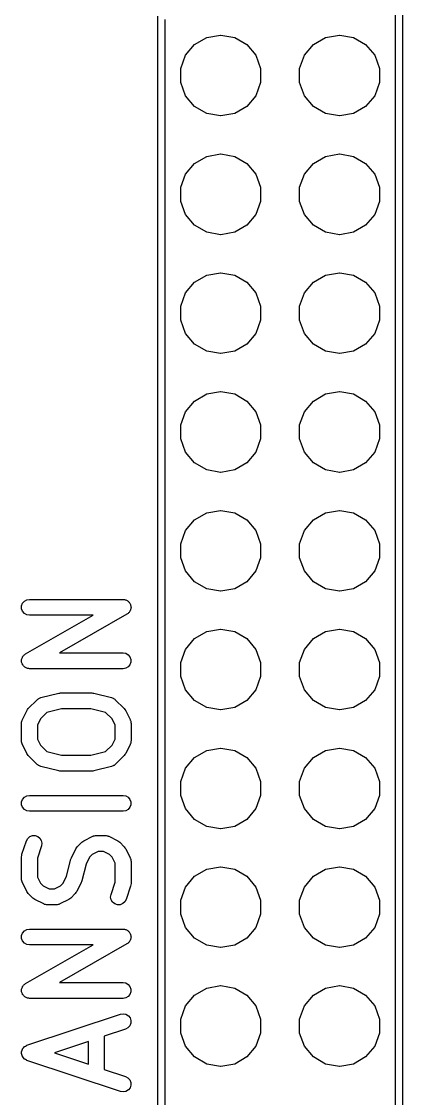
# Model space of a CAD drawing. Extents: x 10 to 287, y -200 to -10.
# Drawn here: x 170.69 to 178.84, y -76.86 to -53.84 of the extents above; entities that cross this region are included whole.
import ezdxf

# ---------------------------------------------------------------- set-up
doc = ezdxf.new("R2010")
doc.units = 0
doc.header["$MEASUREMENT"] = 0
doc.layers.add('BLACK', color=7, linetype='CONTINUOUS')

msp = doc.modelspace()

# ---------------------------------------------------------------- linework, layer by layer
at = {"layer": 'Black'}
for p, q in [((178.685, -96.825), (178.685, -51.255)), ((178.835, -51.18), (178.835, -96.9)), ((173.605, -96.9), (173.605, -53.72)), ((173.755, -53.795), (173.755, -96.825)), ((174.199, -54.5582), (174.392, -54.3284)), ((174.392, -54.3284), (174.651, -54.1785)), ((174.651, -54.1785), (174.947, -54.1264)), ((174.947, -54.1264), (174.953, -54.1264)), ((174.953, -54.1264), (175.249, -54.1785)), ((175.249, -54.1785), (175.508, -54.3284)), ((175.508, -54.3284), (175.701, -54.5582)), ((176.739, -54.5582), (176.932, -54.3284)), ((176.932, -54.3284), (177.191, -54.1785)), ((177.191, -54.1785), (177.487, -54.1264)), ((177.487, -54.1264), (177.493, -54.1264)), ((177.493, -54.1264), (177.789, -54.1785)), ((177.789, -54.1785), (178.048, -54.3284)), ((178.048, -54.3284), (178.241, -54.5582)), ((174.096, -54.84), (174.199, -54.5582)), ((175.701, -54.5582), (175.804, -54.84)), ((176.636, -54.84), (176.739, -54.5582)), ((178.241, -54.5582), (178.344, -54.84)), ((174.096, -55.14), (174.096, -54.84)), ((175.804, -54.84), (175.804, -55.14)), ((176.636, -55.14), (176.636, -54.84)), ((178.344, -54.84), (178.344, -55.14)), ((174.199, -55.4218), (174.096, -55.14)), ((175.804, -55.14), (175.701, -55.4218)), ((176.739, -55.4218), (176.636, -55.14)), ((178.344, -55.14), (178.241, -55.4218)), ((174.392, -55.6516), (174.199, -55.4218)), ((175.701, -55.4218), (175.508, -55.6516)), ((176.932, -55.6516), (176.739, -55.4218)), ((178.241, -55.4218), (178.048, -55.6516)), ((174.651, -55.8015), (174.392, -55.6516)), ((175.508, -55.6516), (175.249, -55.8015)), ((177.191, -55.8015), (176.932, -55.6516)), ((178.048, -55.6516), (177.789, -55.8015)), ((174.947, -55.8536), (174.651, -55.8015)), ((174.953, -55.8536), (174.947, -55.8536)), ((175.249, -55.8015), (174.953, -55.8536)), ((177.487, -55.8536), (177.191, -55.8015)), ((177.493, -55.8536), (177.487, -55.8536)), ((177.789, -55.8015), (177.493, -55.8536)), ((174.392, -56.8684), (174.651, -56.7185)), ((174.651, -56.7185), (174.947, -56.6664)), ((174.947, -56.6664), (174.953, -56.6664)), ((174.953, -56.6664), (175.249, -56.7185)), ((175.249, -56.7185), (175.508, -56.8684)), ((176.932, -56.8684), (177.191, -56.7185)), ((177.191, -56.7185), (177.487, -56.6664)), ((177.487, -56.6664), (177.493, -56.6664)), ((177.493, -56.6664), (177.789, -56.7185)), ((177.789, -56.7185), (178.048, -56.8684)), ((174.199, -57.0982), (174.392, -56.8684)), ((175.508, -56.8684), (175.701, -57.0982)), ((176.739, -57.0982), (176.932, -56.8684)), ((178.048, -56.8684), (178.241, -57.0982)), ((174.096, -57.38), (174.199, -57.0982)), ((175.701, -57.0982), (175.804, -57.38)), ((176.636, -57.38), (176.739, -57.0982)), ((178.241, -57.0982), (178.344, -57.38)), ((174.096, -57.68), (174.096, -57.38)), ((175.804, -57.38), (175.804, -57.68)), ((176.636, -57.68), (176.636, -57.38)), ((178.344, -57.38), (178.344, -57.68)), ((174.199, -57.9618), (174.096, -57.68)), ((175.804, -57.68), (175.701, -57.9618)), ((176.739, -57.9618), (176.636, -57.68)), ((178.344, -57.68), (178.241, -57.9618)), ((174.392, -58.1916), (174.199, -57.9618)), ((175.701, -57.9618), (175.508, -58.1916)), ((176.932, -58.1916), (176.739, -57.9618)), ((178.241, -57.9618), (178.048, -58.1916)), ((174.651, -58.3415), (174.392, -58.1916)), ((175.508, -58.1916), (175.249, -58.3415)), ((177.191, -58.3415), (176.932, -58.1916)), ((178.048, -58.1916), (177.789, -58.3415)), ((174.947, -58.3936), (174.651, -58.3415)), ((174.953, -58.3936), (174.947, -58.3936)), ((175.249, -58.3415), (174.953, -58.3936)), ((177.487, -58.3936), (177.191, -58.3415)), ((177.493, -58.3936), (177.487, -58.3936)), ((177.789, -58.3415), (177.493, -58.3936)), ((174.392, -59.4084), (174.651, -59.2585)), ((174.651, -59.2585), (174.947, -59.2064)), ((174.947, -59.2064), (174.953, -59.2064)), ((174.953, -59.2064), (175.249, -59.2585)), ((175.249, -59.2585), (175.508, -59.4084)), ((176.932, -59.4084), (177.191, -59.2585)), ((177.191, -59.2585), (177.487, -59.2064)), ((177.487, -59.2064), (177.493, -59.2064)), ((177.493, -59.2064), (177.789, -59.2585)), ((177.789, -59.2585), (178.048, -59.4084)), ((174.199, -59.6382), (174.392, -59.4084)), ((175.508, -59.4084), (175.701, -59.6382)), ((176.739, -59.6382), (176.932, -59.4084)), ((178.048, -59.4084), (178.241, -59.6382)), ((174.096, -59.92), (174.199, -59.6382)), ((175.701, -59.6382), (175.804, -59.92)), ((176.636, -59.92), (176.739, -59.6382)), ((178.241, -59.6382), (178.344, -59.92)), ((174.096, -60.22), (174.096, -59.92)), ((175.804, -59.92), (175.804, -60.22)), ((176.636, -60.22), (176.636, -59.92)), ((178.344, -59.92), (178.344, -60.22)), ((174.199, -60.5018), (174.096, -60.22)), ((175.804, -60.22), (175.701, -60.5018)), ((176.739, -60.5018), (176.636, -60.22)), ((178.344, -60.22), (178.241, -60.5018)), ((174.392, -60.7316), (174.199, -60.5018)), ((175.701, -60.5018), (175.508, -60.7316)), ((176.932, -60.7316), (176.739, -60.5018)), ((178.241, -60.5018), (178.048, -60.7316)), ((174.651, -60.8815), (174.392, -60.7316)), ((175.508, -60.7316), (175.249, -60.8815)), ((177.191, -60.8815), (176.932, -60.7316)), ((178.048, -60.7316), (177.789, -60.8815)), ((174.947, -60.9336), (174.651, -60.8815)), ((174.953, -60.9336), (174.947, -60.9336)), ((175.249, -60.8815), (174.953, -60.9336)), ((177.487, -60.9336), (177.191, -60.8815)), ((177.493, -60.9336), (177.487, -60.9336)), ((177.789, -60.8815), (177.493, -60.9336)), ((174.392, -61.9484), (174.651, -61.7985)), ((174.651, -61.7985), (174.947, -61.7464)), ((174.947, -61.7464), (174.953, -61.7464)), ((174.953, -61.7464), (175.249, -61.7985)), ((175.249, -61.7985), (175.508, -61.9484)), ((176.932, -61.9484), (177.191, -61.7985)), ((177.191, -61.7985), (177.487, -61.7464)), ((177.487, -61.7464), (177.493, -61.7464)), ((177.493, -61.7464), (177.789, -61.7985)), ((177.789, -61.7985), (178.048, -61.9484)), ((174.199, -62.1782), (174.392, -61.9484)), ((175.508, -61.9484), (175.701, -62.1782)), ((176.739, -62.1782), (176.932, -61.9484)), ((178.048, -61.9484), (178.241, -62.1782)), ((174.096, -62.46), (174.199, -62.1782)), ((175.701, -62.1782), (175.804, -62.46)), ((176.636, -62.46), (176.739, -62.1782)), ((178.241, -62.1782), (178.344, -62.46)), ((174.096, -62.76), (174.096, -62.46)), ((175.804, -62.46), (175.804, -62.76)), ((176.636, -62.76), (176.636, -62.46)), ((178.344, -62.46), (178.344, -62.76)), ((174.199, -63.0418), (174.096, -62.76)), ((175.804, -62.76), (175.701, -63.0418)), ((176.739, -63.0418), (176.636, -62.76)), ((178.344, -62.76), (178.241, -63.0418)), ((174.392, -63.2716), (174.199, -63.0418)), ((175.701, -63.0418), (175.508, -63.2716)), ((176.932, -63.2716), (176.739, -63.0418)), ((178.241, -63.0418), (178.048, -63.2716)), ((174.651, -63.4215), (174.392, -63.2716)), ((175.508, -63.2716), (175.249, -63.4215)), ((177.191, -63.4215), (176.932, -63.2716)), ((178.048, -63.2716), (177.789, -63.4215)), ((174.947, -63.4736), (174.651, -63.4215)), ((174.953, -63.4736), (174.947, -63.4736)), ((175.249, -63.4215), (174.953, -63.4736)), ((177.487, -63.4736), (177.191, -63.4215)), ((177.493, -63.4736), (177.487, -63.4736)), ((177.789, -63.4215), (177.493, -63.4736)), ((174.392, -64.4884), (174.651, -64.3385)), ((174.651, -64.3385), (174.947, -64.2864)), ((174.947, -64.2864), (174.953, -64.2864)), ((174.953, -64.2864), (175.249, -64.3385)), ((175.249, -64.3385), (175.508, -64.4884)), ((176.932, -64.4884), (177.191, -64.3385)), ((177.191, -64.3385), (177.487, -64.2864)), ((177.487, -64.2864), (177.493, -64.2864)), ((177.493, -64.2864), (177.789, -64.3385)), ((177.789, -64.3385), (178.048, -64.4884)), ((174.199, -64.7182), (174.392, -64.4884)), ((175.508, -64.4884), (175.701, -64.7182)), ((176.739, -64.7182), (176.932, -64.4884)), ((178.048, -64.4884), (178.241, -64.7182)), ((174.096, -65), (174.199, -64.7182)), ((175.701, -64.7182), (175.804, -65)), ((176.636, -65), (176.739, -64.7182)), ((178.241, -64.7182), (178.344, -65)), ((174.096, -65.3), (174.096, -65)), ((175.804, -65), (175.804, -65.3)), ((176.636, -65.3), (176.636, -65)), ((178.344, -65), (178.344, -65.3)), ((174.199, -65.5818), (174.096, -65.3)), ((175.804, -65.3), (175.701, -65.5818)), ((176.739, -65.5818), (176.636, -65.3)), ((178.344, -65.3), (178.241, -65.5818)), ((174.392, -65.8116), (174.199, -65.5818)), ((175.701, -65.5818), (175.508, -65.8116)), ((176.932, -65.8116), (176.739, -65.5818)), ((178.241, -65.5818), (178.048, -65.8116)), ((174.651, -65.9615), (174.392, -65.8116)), ((175.508, -65.8116), (175.249, -65.9615)), ((177.191, -65.9615), (176.932, -65.8116)), ((178.048, -65.8116), (177.789, -65.9615)), ((174.947, -66.0136), (174.651, -65.9615)), ((174.953, -66.0136), (174.947, -66.0136)), ((175.249, -65.9615), (174.953, -66.0136)), ((177.487, -66.0136), (177.191, -65.9615)), ((177.493, -66.0136), (177.487, -66.0136)), ((177.789, -65.9615), (177.493, -66.0136)), ((170.695, -66.329), (170.716, -66.2735)), ((170.716, -66.2735), (170.753, -66.2282)), ((170.753, -66.2282), (170.805, -66.1987)), ((170.805, -66.1987), (170.863, -66.1885)), ((170.863, -66.1885), (172.863, -66.1885)), ((172.863, -66.1885), (172.878, -66.1911)), ((172.878, -66.1911), (172.893, -66.1912)), ((172.893, -66.1912), (172.907, -66.1962)), ((172.907, -66.1962), (172.921, -66.1987)), ((172.921, -66.1987), (172.934, -66.2064)), ((172.934, -66.2064), (172.948, -66.2116)), ((172.948, -66.2116), (172.959, -66.221)), ((172.959, -66.221), (172.972, -66.2282)), ((172.972, -66.2282), (172.982, -66.2399)), ((172.982, -66.2399), (172.993, -66.2498)), ((172.993, -66.2498), (173.001, -66.2624)), ((173.001, -66.2624), (173.01, -66.2735)), ((173.01, -66.2735), (173.015, -66.2878)), ((173.015, -66.2878), (173.023, -66.301)), ((173.023, -66.301), (173.025, -66.3153)), ((170.695, -66.388), (170.695, -66.329)), ((170.716, -66.4435), (170.695, -66.388)), ((170.753, -66.4887), (170.716, -66.4435)), ((170.805, -66.5182), (170.753, -66.4887)), ((170.778, -67.3537), (172.223, -66.5285)), ((170.863, -66.5285), (170.805, -66.5182)), ((172.223, -66.5285), (170.863, -66.5285)), ((172.947, -66.5061), (171.503, -67.3313)), ((172.959, -66.4963), (172.947, -66.5061)), ((172.972, -66.4887), (172.959, -66.4963)), ((172.981, -66.4776), (172.972, -66.4887)), ((172.993, -66.4683), (172.981, -66.4776)), ((173, -66.4552), (172.993, -66.4683)), ((173.01, -66.4435), (173, -66.4552)), ((173.015, -66.4299), (173.01, -66.4435)), ((173.022, -66.4173), (173.015, -66.4299)), ((173.025, -66.4023), (173.022, -66.4173)), ((173.025, -66.3153), (173.03, -66.329)), ((173.03, -66.388), (173.025, -66.4023)), ((173.03, -66.329), (173.03, -66.3442)), ((173.03, -66.3442), (173.033, -66.3592)), ((173.033, -66.3592), (173.03, -66.3735)), ((173.03, -66.3735), (173.03, -66.388)), ((174.392, -67.0284), (174.651, -66.8785)), ((174.651, -66.8785), (174.947, -66.8264)), ((174.947, -66.8264), (174.953, -66.8264)), ((174.953, -66.8264), (175.249, -66.8785)), ((175.249, -66.8785), (175.508, -67.0284)), ((176.932, -67.0284), (177.191, -66.8785)), ((177.191, -66.8785), (177.487, -66.8264)), ((177.487, -66.8264), (177.493, -66.8264)), ((177.493, -66.8264), (177.789, -66.8785)), ((177.789, -66.8785), (178.048, -67.0284)), ((174.199, -67.2582), (174.392, -67.0284)), ((175.508, -67.0284), (175.701, -67.2582)), ((176.739, -67.2582), (176.932, -67.0284)), ((178.048, -67.0284), (178.241, -67.2582)), ((170.701, -67.4575), (170.703, -67.4425)), ((170.703, -67.4425), (170.711, -67.43)), ((170.711, -67.43), (170.716, -67.4163)), ((170.716, -67.4163), (170.725, -67.4047)), ((170.725, -67.4047), (170.733, -67.3915)), ((170.733, -67.3915), (170.744, -67.3822)), ((170.744, -67.3822), (170.753, -67.3711)), ((170.753, -67.3711), (170.767, -67.3635)), ((170.767, -67.3635), (170.778, -67.3537)), ((171.503, -67.3313), (172.863, -67.3313)), ((172.863, -67.3313), (172.921, -67.3416)), ((172.921, -67.3416), (172.972, -67.3711)), ((172.972, -67.3711), (173.01, -67.4163)), ((173.01, -67.4163), (173.03, -67.4718)), ((174.096, -67.54), (174.199, -67.2582)), ((175.701, -67.2582), (175.804, -67.54)), ((176.636, -67.54), (176.739, -67.2582)), ((178.241, -67.2582), (178.344, -67.54)), ((170.693, -67.5006), (170.695, -67.4863)), ((170.695, -67.5156), (170.693, -67.5006)), ((170.695, -67.4718), (170.701, -67.4575)), ((170.695, -67.4863), (170.695, -67.4718)), ((170.695, -67.5309), (170.695, -67.5156)), ((170.7, -67.5445), (170.695, -67.5309)), ((170.703, -67.5588), (170.7, -67.5445)), ((170.71, -67.572), (170.703, -67.5588)), ((170.716, -67.5863), (170.71, -67.572)), ((170.725, -67.5974), (170.716, -67.5863)), ((170.732, -67.61), (170.725, -67.5974)), ((170.744, -67.6199), (170.732, -67.61)), ((170.753, -67.6316), (170.744, -67.6199)), ((170.766, -67.6388), (170.753, -67.6316)), ((170.777, -67.6482), (170.766, -67.6388)), ((170.791, -67.6535), (170.777, -67.6482)), ((170.805, -67.6611), (170.791, -67.6535)), ((170.819, -67.6636), (170.805, -67.6611)), ((170.832, -67.6686), (170.819, -67.6636)), ((170.848, -67.6687), (170.832, -67.6686)), ((170.863, -67.6713), (170.848, -67.6687)), ((172.863, -67.6713), (170.863, -67.6713)), ((172.921, -67.6611), (172.863, -67.6713)), ((172.972, -67.6316), (172.921, -67.6611)), ((173.01, -67.5863), (172.972, -67.6316)), ((173.03, -67.5309), (173.01, -67.5863)), ((173.03, -67.4718), (173.03, -67.5309)), ((174.096, -67.84), (174.096, -67.54)), ((175.804, -67.54), (175.804, -67.84)), ((176.636, -67.84), (176.636, -67.54)), ((178.344, -67.54), (178.344, -67.84)), ((174.199, -68.1218), (174.096, -67.84)), ((175.804, -67.84), (175.701, -68.1218)), ((176.739, -68.1218), (176.636, -67.84)), ((178.344, -67.84), (178.241, -68.1218)), ((174.392, -68.3516), (174.199, -68.1218)), ((175.701, -68.1218), (175.508, -68.3516)), ((176.932, -68.3516), (176.739, -68.1218)), ((178.241, -68.1218), (178.048, -68.3516)), ((170.838, -68.524), (171.028, -68.3335)), ((171.028, -68.3335), (171.042, -68.3242)), ((171.042, -68.3242), (171.053, -68.3128)), ((171.053, -68.3128), (171.066, -68.3074)), ((171.066, -68.3074), (171.077, -68.2996)), ((171.077, -68.2996), (171.092, -68.2954)), ((171.092, -68.2954), (171.107, -68.2888)), ((171.107, -68.2888), (171.488, -68.1936)), ((171.488, -68.1936), (171.509, -68.1921)), ((171.509, -68.1921), (171.529, -68.1885)), ((171.529, -68.1885), (172.196, -68.1885)), ((172.196, -68.1885), (172.217, -68.1921)), ((172.217, -68.1921), (172.237, -68.1936)), ((172.237, -68.1936), (172.618, -68.2888)), ((172.618, -68.2888), (172.633, -68.2954)), ((172.633, -68.2954), (172.649, -68.2996)), ((172.649, -68.2996), (172.66, -68.3074)), ((172.66, -68.3074), (172.672, -68.3128)), ((172.672, -68.3128), (172.684, -68.3242)), ((172.684, -68.3242), (172.697, -68.3335)), ((172.697, -68.3335), (172.888, -68.524)), ((174.651, -68.5015), (174.392, -68.3516)), ((175.508, -68.3516), (175.249, -68.5015)), ((177.191, -68.5015), (176.932, -68.3516)), ((178.048, -68.3516), (177.789, -68.5015)), ((170.711, -68.7586), (170.806, -68.5682)), ((170.806, -68.5682), (170.822, -68.5463)), ((170.822, -68.5463), (170.838, -68.524)), ((171.55, -68.5285), (171.235, -68.6072)), ((172.175, -68.5285), (171.55, -68.5285)), ((172.49, -68.6072), (172.175, -68.5285)), ((172.888, -68.524), (172.903, -68.5463)), ((172.903, -68.5463), (172.92, -68.5682)), ((172.92, -68.5682), (173.015, -68.7586)), ((174.947, -68.5536), (174.651, -68.5015)), ((174.953, -68.5536), (174.947, -68.5536)), ((175.249, -68.5015), (174.953, -68.5536)), ((177.487, -68.5536), (177.191, -68.5015)), ((177.493, -68.5536), (177.487, -68.5536)), ((177.789, -68.5015), (177.493, -68.5536)), ((170.693, -68.8347), (170.694, -68.825)), ((170.693, -69.2156), (170.693, -68.8347)), ((170.694, -68.8152), (170.7, -68.7961)), ((170.694, -68.825), (170.694, -68.8152)), ((170.7, -68.7961), (170.703, -68.7765)), ((170.703, -68.7765), (170.708, -68.768)), ((170.708, -68.768), (170.711, -68.7586)), ((171.098, -68.7449), (171.033, -68.8748)), ((171.235, -68.6072), (171.098, -68.7449)), ((172.628, -68.7449), (172.49, -68.6072)), ((172.693, -68.8748), (172.628, -68.7449)), ((173.015, -68.7586), (173.018, -68.768)), ((173.018, -68.768), (173.023, -68.7765)), ((173.023, -68.7765), (173.026, -68.7961)), ((173.026, -68.7961), (173.032, -68.8152)), ((173.032, -68.8152), (173.031, -68.825)), ((173.031, -68.825), (173.033, -68.8347)), ((173.033, -68.8347), (173.033, -69.2156)), ((171.033, -68.8748), (171.033, -69.1755)), ((172.693, -69.1755), (172.693, -68.8748)), ((170.694, -69.2253), (170.693, -69.2156)), ((170.694, -69.2351), (170.694, -69.2253)), ((170.7, -69.2541), (170.694, -69.2351)), ((170.703, -69.2738), (170.7, -69.2541)), ((170.708, -69.2822), (170.703, -69.2738)), ((170.711, -69.2916), (170.708, -69.2822)), ((170.806, -69.4821), (170.711, -69.2916)), ((171.033, -69.1755), (171.098, -69.3054)), ((172.628, -69.3054), (172.693, -69.1755)), ((173.015, -69.2916), (172.92, -69.4821)), ((173.018, -69.2822), (173.015, -69.2916)), ((173.023, -69.2738), (173.018, -69.2822)), ((173.026, -69.2541), (173.023, -69.2738)), ((173.032, -69.2351), (173.026, -69.2541)), ((173.033, -69.2156), (173.031, -69.2253)), ((173.031, -69.2253), (173.032, -69.2351)), ((170.822, -69.504), (170.806, -69.4821)), ((170.838, -69.5263), (170.822, -69.504)), ((171.098, -69.3054), (171.235, -69.4431)), ((171.235, -69.4431), (171.55, -69.5218)), ((171.55, -69.5218), (172.175, -69.5218)), ((172.175, -69.5218), (172.49, -69.4431)), ((172.49, -69.4431), (172.628, -69.3054)), ((172.903, -69.504), (172.888, -69.5263)), ((172.92, -69.4821), (172.903, -69.504)), ((174.392, -69.5684), (174.651, -69.4185)), ((174.651, -69.4185), (174.947, -69.3664)), ((174.947, -69.3664), (174.953, -69.3664)), ((174.953, -69.3664), (175.249, -69.4185)), ((175.249, -69.4185), (175.508, -69.5684)), ((176.932, -69.5684), (177.191, -69.4185)), ((177.191, -69.4185), (177.487, -69.3664)), ((177.487, -69.3664), (177.493, -69.3664)), ((177.493, -69.3664), (177.789, -69.4185)), ((177.789, -69.4185), (178.048, -69.5684)), ((171.028, -69.7168), (170.838, -69.5263)), ((171.042, -69.7261), (171.028, -69.7168)), ((171.053, -69.7374), (171.042, -69.7261)), ((171.066, -69.7429), (171.053, -69.7374)), ((171.077, -69.7506), (171.066, -69.7429)), ((171.092, -69.7549), (171.077, -69.7506)), ((171.107, -69.7615), (171.092, -69.7549)), ((172.633, -69.7549), (172.618, -69.7615)), ((172.649, -69.7506), (172.633, -69.7549)), ((172.66, -69.7429), (172.649, -69.7506)), ((172.672, -69.7374), (172.66, -69.7429)), ((172.684, -69.7261), (172.672, -69.7374)), ((172.697, -69.7168), (172.684, -69.7261)), ((172.888, -69.5263), (172.697, -69.7168)), ((174.199, -69.7982), (174.392, -69.5684)), ((175.508, -69.5684), (175.701, -69.7982)), ((176.739, -69.7982), (176.932, -69.5684)), ((178.048, -69.5684), (178.241, -69.7982)), ((171.488, -69.8567), (171.107, -69.7615)), ((171.509, -69.8582), (171.488, -69.8567)), ((171.529, -69.8618), (171.509, -69.8582)), ((172.196, -69.8618), (171.529, -69.8618)), ((172.217, -69.8582), (172.196, -69.8618)), ((172.237, -69.8567), (172.217, -69.8582)), ((172.618, -69.7615), (172.237, -69.8567)), ((174.096, -70.08), (174.199, -69.7982)), ((175.701, -69.7982), (175.804, -70.08)), ((176.636, -70.08), (176.739, -69.7982)), ((178.241, -69.7982), (178.344, -70.08)), ((174.096, -70.38), (174.096, -70.08)), ((175.804, -70.08), (175.804, -70.38)), ((176.636, -70.38), (176.636, -70.08)), ((178.344, -70.08), (178.344, -70.38)), ((170.716, -70.464), (170.753, -70.4187)), ((170.753, -70.4187), (170.805, -70.3892)), ((170.805, -70.3892), (170.863, -70.379)), ((170.863, -70.379), (172.863, -70.379)), ((172.863, -70.379), (172.921, -70.3892)), ((172.921, -70.3892), (172.972, -70.4187)), ((172.972, -70.4187), (173.01, -70.464)), ((174.199, -70.6618), (174.096, -70.38)), ((175.804, -70.38), (175.701, -70.6618)), ((176.739, -70.6618), (176.636, -70.38)), ((178.344, -70.38), (178.241, -70.6618)), ((170.695, -70.5194), (170.716, -70.464)), ((170.695, -70.5785), (170.695, -70.5194)), ((170.716, -70.634), (170.695, -70.5785)), ((170.753, -70.6792), (170.716, -70.634)), ((173.01, -70.634), (172.972, -70.6792)), ((173.01, -70.464), (173.03, -70.5194)), ((173.03, -70.5785), (173.01, -70.634)), ((173.03, -70.5194), (173.03, -70.5785)), ((174.392, -70.8916), (174.199, -70.6618)), ((175.701, -70.6618), (175.508, -70.8916)), ((176.932, -70.8916), (176.739, -70.6618)), ((178.241, -70.6618), (178.048, -70.8916)), ((170.805, -70.7087), (170.753, -70.6792)), ((170.863, -70.719), (170.805, -70.7087)), ((172.863, -70.719), (170.863, -70.719)), ((172.921, -70.7087), (172.863, -70.719)), ((172.972, -70.6792), (172.921, -70.7087)), ((174.651, -71.0415), (174.392, -70.8916)), ((175.508, -70.8916), (175.249, -71.0415)), ((177.191, -71.0415), (176.932, -70.8916)), ((178.048, -70.8916), (177.789, -71.0415)), ((174.947, -71.0936), (174.651, -71.0415)), ((174.953, -71.0936), (174.947, -71.0936)), ((175.249, -71.0415), (174.953, -71.0936)), ((177.487, -71.0936), (177.191, -71.0415)), ((177.493, -71.0936), (177.487, -71.0936)), ((177.789, -71.0415), (177.493, -71.0936)), ((170.701, -71.638), (170.797, -71.3523)), ((170.797, -71.3523), (170.825, -71.3004)), ((170.825, -71.3004), (170.869, -71.2612)), ((170.869, -71.2612), (170.924, -71.2395)), ((170.924, -71.2395), (170.983, -71.2379)), ((170.983, -71.2379), (171.039, -71.2566)), ((171.039, -71.2566), (171.085, -71.2933)), ((171.085, -71.2933), (171.116, -71.3436)), ((171.116, -71.3436), (171.128, -71.4015)), ((171.981, -71.3811), (172.003, -71.3655)), ((172.003, -71.3655), (172.025, -71.3493)), ((172.025, -71.3493), (172.215, -71.254)), ((172.215, -71.254), (172.225, -71.2512)), ((172.225, -71.2512), (172.233, -71.2463)), ((172.233, -71.2463), (172.253, -71.2429)), ((172.253, -71.2429), (172.272, -71.2372)), ((172.272, -71.2372), (172.282, -71.2378)), ((172.282, -71.2378), (172.291, -71.2361)), ((172.291, -71.2361), (172.482, -71.2361)), ((172.482, -71.2361), (172.491, -71.2378)), ((172.491, -71.2378), (172.501, -71.2372)), ((172.501, -71.2372), (172.52, -71.2429)), ((172.52, -71.2429), (172.54, -71.2463)), ((172.54, -71.2463), (172.548, -71.2512)), ((172.548, -71.2512), (172.558, -71.254)), ((172.558, -71.254), (172.748, -71.3493)), ((172.748, -71.3493), (172.77, -71.3655)), ((172.77, -71.3655), (172.792, -71.3811)), ((171.119, -71.4599), (171.033, -71.7194)), ((171.128, -71.4015), (171.119, -71.4599)), ((171.758, -71.711), (171.854, -71.5205)), ((171.854, -71.5205), (171.87, -71.4987)), ((171.87, -71.4987), (171.885, -71.4764)), ((171.885, -71.4764), (171.981, -71.3811)), ((172.331, -71.5761), (172.202, -71.641)), ((172.442, -71.5761), (172.331, -71.5761)), ((172.572, -71.641), (172.442, -71.5761)), ((172.792, -71.3811), (172.888, -71.4764)), ((172.888, -71.4764), (172.903, -71.4987)), ((172.903, -71.4987), (172.92, -71.5205)), ((172.92, -71.5205), (173.015, -71.711)), ((170.693, -71.6918), (170.697, -71.665)), ((170.693, -72.168), (170.693, -71.6918)), ((170.697, -71.665), (170.701, -71.638)), ((171.033, -71.7194), (171.033, -72.1279)), ((171.655, -72.1087), (171.745, -71.7458)), ((171.745, -71.7458), (171.753, -71.7288)), ((171.753, -71.7288), (171.758, -71.711)), ((172.145, -71.6973), (172.071, -71.8464)), ((172.202, -71.641), (172.145, -71.6973)), ((172.628, -71.6973), (172.572, -71.641)), ((172.693, -71.8272), (172.628, -71.6973)), ((172.693, -72.2356), (172.693, -71.8272)), ((173.015, -71.711), (173.018, -71.7204)), ((173.018, -71.7204), (173.023, -71.7289)), ((173.023, -71.7289), (173.026, -71.7485)), ((173.026, -71.7485), (173.032, -71.7676)), ((173.032, -71.7676), (173.031, -71.7774)), ((173.031, -71.7774), (173.033, -71.787)), ((173.033, -71.787), (173.033, -72.2632)), ((172.071, -71.8464), (171.98, -72.2092)), ((174.392, -72.1084), (174.651, -71.9585)), ((174.651, -71.9585), (174.947, -71.9064)), ((174.947, -71.9064), (174.953, -71.9064)), ((174.953, -71.9064), (175.249, -71.9585)), ((175.249, -71.9585), (175.508, -72.1084)), ((176.932, -72.1084), (177.191, -71.9585)), ((177.191, -71.9585), (177.487, -71.9064)), ((177.487, -71.9064), (177.493, -71.9064)), ((177.493, -71.9064), (177.789, -71.9585)), ((177.789, -71.9585), (178.048, -72.1084)), ((170.694, -72.1777), (170.693, -72.168)), ((170.694, -72.1874), (170.694, -72.1777)), ((170.7, -72.2065), (170.694, -72.1874)), ((170.703, -72.2261), (170.7, -72.2065)), ((170.708, -72.2346), (170.703, -72.2261)), ((170.711, -72.244), (170.708, -72.2346)), ((170.806, -72.4345), (170.711, -72.244)), ((171.033, -72.1279), (171.098, -72.2578)), ((171.098, -72.2578), (171.154, -72.314)), ((171.524, -72.314), (171.58, -72.2578)), ((171.58, -72.2578), (171.655, -72.1087)), ((171.967, -72.244), (171.872, -72.4345)), ((171.972, -72.2262), (171.967, -72.244)), ((171.98, -72.2092), (171.972, -72.2262)), ((172.606, -72.4952), (172.693, -72.2356)), ((173.033, -72.2632), (173.028, -72.2901)), ((174.199, -72.3382), (174.392, -72.1084)), ((175.508, -72.1084), (175.701, -72.3382)), ((176.739, -72.3382), (176.932, -72.1084)), ((178.048, -72.1084), (178.241, -72.3382)), ((170.822, -72.4564), (170.806, -72.4345)), ((170.838, -72.4787), (170.822, -72.4564)), ((170.933, -72.5739), (170.838, -72.4787)), ((171.154, -72.314), (171.284, -72.379)), ((171.284, -72.379), (171.394, -72.379)), ((171.394, -72.379), (171.524, -72.314)), ((171.84, -72.4787), (171.745, -72.5739)), ((171.856, -72.4564), (171.84, -72.4787)), ((171.872, -72.4345), (171.856, -72.4564)), ((172.598, -72.5536), (172.606, -72.4952)), ((173.024, -72.317), (172.929, -72.6027)), ((173.028, -72.2901), (173.024, -72.317)), ((174.096, -72.62), (174.199, -72.3382)), ((175.701, -72.3382), (175.804, -72.62)), ((176.636, -72.62), (176.739, -72.3382)), ((178.241, -72.3382), (178.344, -72.62)), ((170.955, -72.5895), (170.933, -72.5739)), ((170.977, -72.6058), (170.955, -72.5895)), ((171.168, -72.701), (170.977, -72.6058)), ((171.177, -72.7038), (171.168, -72.701)), ((171.186, -72.7087), (171.177, -72.7038)), ((171.205, -72.7122), (171.186, -72.7087)), ((171.224, -72.7178), (171.205, -72.7122)), ((171.234, -72.7172), (171.224, -72.7178)), ((171.244, -72.719), (171.234, -72.7172)), ((171.434, -72.719), (171.244, -72.719)), ((171.444, -72.7172), (171.434, -72.719)), ((171.454, -72.7178), (171.444, -72.7172)), ((171.473, -72.7122), (171.454, -72.7178)), ((171.492, -72.7087), (171.473, -72.7122)), ((171.501, -72.7038), (171.492, -72.7087)), ((171.51, -72.701), (171.501, -72.7038)), ((171.701, -72.6058), (171.51, -72.701)), ((171.723, -72.5895), (171.701, -72.6058)), ((171.745, -72.5739), (171.723, -72.5895)), ((172.609, -72.6114), (172.598, -72.5536)), ((172.64, -72.6617), (172.609, -72.6114)), ((172.687, -72.6984), (172.64, -72.6617)), ((172.743, -72.7171), (172.687, -72.6984)), ((172.802, -72.7155), (172.743, -72.7171)), ((172.857, -72.6938), (172.802, -72.7155)), ((172.901, -72.6546), (172.857, -72.6938)), ((172.929, -72.6027), (172.901, -72.6546)), ((174.096, -72.92), (174.096, -72.62)), ((175.804, -72.62), (175.804, -72.92)), ((176.636, -72.92), (176.636, -72.62)), ((178.344, -72.62), (178.344, -72.92)), ((174.199, -73.2018), (174.096, -72.92)), ((175.804, -72.92), (175.701, -73.2018)), ((176.739, -73.2018), (176.636, -72.92)), ((178.344, -72.92), (178.241, -73.2018)), ((174.392, -73.4316), (174.199, -73.2018)), ((175.701, -73.2018), (175.508, -73.4316)), ((176.932, -73.4316), (176.739, -73.2018)), ((178.241, -73.2018), (178.048, -73.4316)), ((170.695, -73.3766), (170.716, -73.3211)), ((170.695, -73.4356), (170.695, -73.3766)), ((170.716, -73.4911), (170.695, -73.4356)), ((170.716, -73.3211), (170.753, -73.2759)), ((170.753, -73.2759), (170.805, -73.2463)), ((170.805, -73.2463), (170.863, -73.2361)), ((170.863, -73.2361), (172.863, -73.2361)), ((172.863, -73.2361), (172.878, -73.2387)), ((172.878, -73.2387), (172.893, -73.2388)), ((172.893, -73.2388), (172.907, -73.2438)), ((172.907, -73.2438), (172.921, -73.2463)), ((172.921, -73.2463), (172.934, -73.254)), ((172.934, -73.254), (172.948, -73.2592)), ((172.948, -73.2592), (172.959, -73.2686)), ((172.959, -73.2686), (172.972, -73.2759)), ((172.972, -73.2759), (172.982, -73.2875)), ((172.982, -73.2875), (172.993, -73.2974)), ((172.993, -73.2974), (173.001, -73.31)), ((173.001, -73.31), (173.01, -73.3211)), ((173.01, -73.3211), (173.015, -73.3354)), ((173.015, -73.3354), (173.023, -73.3487)), ((173.023, -73.3487), (173.025, -73.363)), ((173.025, -73.363), (173.03, -73.3766)), ((173.03, -73.4356), (173.025, -73.4499)), ((173.03, -73.3766), (173.03, -73.3918)), ((173.03, -73.3918), (173.033, -73.4069)), ((173.033, -73.4069), (173.03, -73.4211)), ((173.03, -73.4211), (173.03, -73.4356)), ((174.651, -73.5815), (174.392, -73.4316)), ((175.508, -73.4316), (175.249, -73.5815)), ((177.191, -73.5815), (176.932, -73.4316)), ((178.048, -73.4316), (177.789, -73.5815)), ((170.753, -73.5363), (170.716, -73.4911)), ((170.805, -73.5658), (170.753, -73.5363)), ((170.778, -74.4014), (172.223, -73.5761)), ((170.863, -73.5761), (170.805, -73.5658)), ((172.223, -73.5761), (170.863, -73.5761)), ((172.947, -73.5537), (171.503, -74.379)), ((172.959, -73.5439), (172.947, -73.5537)), ((172.972, -73.5363), (172.959, -73.5439)), ((172.981, -73.5252), (172.972, -73.5363)), ((172.993, -73.5159), (172.981, -73.5252)), ((173, -73.5028), (172.993, -73.5159)), ((173.01, -73.4911), (173, -73.5028)), ((173.015, -73.4775), (173.01, -73.4911)), ((173.022, -73.4649), (173.015, -73.4775)), ((173.025, -73.4499), (173.022, -73.4649)), ((174.947, -73.6336), (174.651, -73.5815)), ((174.953, -73.6336), (174.947, -73.6336)), ((175.249, -73.5815), (174.953, -73.6336)), ((177.487, -73.6336), (177.191, -73.5815)), ((177.493, -73.6336), (177.487, -73.6336)), ((177.789, -73.5815), (177.493, -73.6336)), ((170.693, -74.5482), (170.695, -74.5339)), ((170.695, -74.5632), (170.693, -74.5482)), ((170.695, -74.5194), (170.701, -74.5051)), ((170.695, -74.5339), (170.695, -74.5194)), ((170.695, -74.5785), (170.695, -74.5632)), ((170.7, -74.5921), (170.695, -74.5785)), ((170.701, -74.5051), (170.703, -74.4901)), ((170.703, -74.4901), (170.711, -74.4776)), ((170.711, -74.4776), (170.716, -74.464)), ((170.716, -74.464), (170.725, -74.4523)), ((170.725, -74.4523), (170.733, -74.4391)), ((170.733, -74.4391), (170.744, -74.4298)), ((170.744, -74.4298), (170.753, -74.4187)), ((170.753, -74.4187), (170.767, -74.4111)), ((170.767, -74.4111), (170.778, -74.4014)), ((171.503, -74.379), (172.863, -74.379)), ((172.863, -74.379), (172.921, -74.3892)), ((172.921, -74.3892), (172.972, -74.4187)), ((172.972, -74.4187), (173.01, -74.464)), ((173.01, -74.464), (173.03, -74.5194)), ((173.03, -74.5785), (173.01, -74.634)), ((173.03, -74.5194), (173.03, -74.5785)), ((174.392, -74.6484), (174.651, -74.4985)), ((174.651, -74.4985), (174.947, -74.4464)), ((174.947, -74.4464), (174.953, -74.4464)), ((174.953, -74.4464), (175.249, -74.4985)), ((175.249, -74.4985), (175.508, -74.6484)), ((176.932, -74.6484), (177.191, -74.4985)), ((177.191, -74.4985), (177.487, -74.4464)), ((177.487, -74.4464), (177.493, -74.4464)), ((177.493, -74.4464), (177.789, -74.4985)), ((177.789, -74.4985), (178.048, -74.6484)), ((170.703, -74.6064), (170.7, -74.5921)), ((170.71, -74.6196), (170.703, -74.6064)), ((170.716, -74.634), (170.71, -74.6196)), ((170.725, -74.6451), (170.716, -74.634)), ((170.732, -74.6576), (170.725, -74.6451)), ((170.744, -74.6675), (170.732, -74.6576)), ((170.753, -74.6792), (170.744, -74.6675)), ((170.766, -74.6864), (170.753, -74.6792)), ((170.777, -74.6958), (170.766, -74.6864)), ((170.791, -74.7011), (170.777, -74.6958)), ((170.805, -74.7087), (170.791, -74.7011)), ((170.819, -74.7112), (170.805, -74.7087)), ((170.832, -74.7162), (170.819, -74.7112)), ((170.848, -74.7163), (170.832, -74.7162)), ((170.863, -74.719), (170.848, -74.7163)), ((172.863, -74.719), (170.863, -74.719)), ((172.921, -74.7087), (172.863, -74.719)), ((172.972, -74.6792), (172.921, -74.7087)), ((173.01, -74.634), (172.972, -74.6792)), ((174.199, -74.8782), (174.392, -74.6484)), ((175.508, -74.6484), (175.701, -74.8782)), ((176.739, -74.8782), (176.932, -74.6484)), ((178.048, -74.6484), (178.241, -74.8782)), ((172.809, -75.0543), (172.867, -75.0457)), ((172.867, -75.0457), (172.925, -75.0575)), ((174.096, -75.16), (174.199, -74.8782)), ((175.701, -74.8782), (175.804, -75.16)), ((176.636, -75.16), (176.739, -74.8782)), ((178.241, -74.8782), (178.344, -75.16)), ((170.809, -75.721), (172.809, -75.0543)), ((172.925, -75.0575), (172.976, -75.0884)), ((172.976, -75.0884), (173.012, -75.1347)), ((173.029, -75.2497), (173.008, -75.3046)), ((173.012, -75.1347), (173.031, -75.1907)), ((173.031, -75.1907), (173.029, -75.2497)), ((174.096, -75.46), (174.096, -75.16)), ((175.804, -75.16), (175.804, -75.46)), ((176.636, -75.46), (176.636, -75.16)), ((178.344, -75.16), (178.344, -75.46)), ((172.917, -75.3769), (172.461, -75.5286)), ((172.968, -75.3488), (172.917, -75.3769)), ((173.008, -75.3046), (172.968, -75.3488)), ((174.199, -75.7418), (174.096, -75.46)), ((175.804, -75.46), (175.701, -75.7418)), ((176.739, -75.7418), (176.636, -75.46)), ((178.344, -75.46), (178.241, -75.7418)), ((170.757, -75.7491), (170.779, -75.7372)), ((170.779, -75.7372), (170.8, -75.7242)), ((170.8, -75.7242), (170.805, -75.7232)), ((170.805, -75.7232), (170.809, -75.721)), ((172.121, -75.642), (171.4, -75.8823)), ((172.121, -76.1226), (172.121, -75.642)), ((172.461, -75.5286), (172.461, -76.2359)), ((170.695, -75.8573), (170.696, -75.8529)), ((170.695, -75.8823), (170.695, -75.8573)), ((170.695, -75.9072), (170.695, -75.8823)), ((170.696, -75.9117), (170.695, -75.9072)), ((170.696, -75.8482), (170.705, -75.825)), ((170.696, -75.8529), (170.696, -75.8482)), ((170.696, -75.9164), (170.696, -75.9117)), ((170.705, -75.9396), (170.696, -75.9164)), ((170.705, -75.825), (170.713, -75.8013)), ((170.713, -75.9632), (170.705, -75.9396)), ((170.713, -75.8013), (170.716, -75.7977)), ((170.716, -75.9669), (170.713, -75.9632)), ((170.716, -75.7977), (170.718, -75.7933)), ((170.718, -75.9713), (170.716, -75.9669)), ((170.718, -75.7933), (170.734, -75.7746)), ((170.734, -75.9899), (170.718, -75.9713)), ((170.734, -75.7746), (170.75, -75.7551)), ((170.75, -75.7551), (170.754, -75.7526)), ((170.754, -75.7526), (170.757, -75.7491)), ((171.4, -75.8823), (172.121, -76.1226)), ((174.392, -75.9716), (174.199, -75.7418)), ((175.701, -75.7418), (175.508, -75.9716)), ((176.932, -75.9716), (176.739, -75.7418)), ((178.241, -75.7418), (178.048, -75.9716)), ((170.75, -76.0095), (170.734, -75.9899)), ((170.754, -76.0119), (170.75, -76.0095)), ((170.757, -76.0154), (170.754, -76.0119)), ((170.779, -76.0273), (170.757, -76.0154)), ((170.8, -76.0404), (170.779, -76.0273)), ((170.805, -76.0413), (170.8, -76.0404)), ((170.809, -76.0436), (170.805, -76.0413)), ((172.809, -76.7102), (170.809, -76.0436)), ((174.651, -76.1215), (174.392, -75.9716)), ((174.947, -76.1736), (174.651, -76.1215)), ((174.953, -76.1736), (174.947, -76.1736)), ((175.249, -76.1215), (174.953, -76.1736)), ((175.508, -75.9716), (175.249, -76.1215)), ((177.191, -76.1215), (176.932, -75.9716)), ((177.487, -76.1736), (177.191, -76.1215)), ((177.493, -76.1736), (177.487, -76.1736)), ((177.789, -76.1215), (177.493, -76.1736)), ((178.048, -75.9716), (177.789, -76.1215)), ((172.461, -76.2359), (172.917, -76.3877)), ((172.917, -76.3877), (172.968, -76.4158)), ((172.968, -76.4158), (173.008, -76.46)), ((173.012, -76.6299), (172.976, -76.6761)), ((173.008, -76.46), (173.029, -76.5149)), ((173.031, -76.5739), (173.012, -76.6299)), ((173.029, -76.5149), (173.031, -76.5739)), ((172.867, -76.7189), (172.809, -76.7102)), ((172.925, -76.7071), (172.867, -76.7189)), ((172.976, -76.6761), (172.925, -76.7071))]:
    msp.add_line(p, q, dxfattribs=at)

doc.saveas('drawing.dxf')
